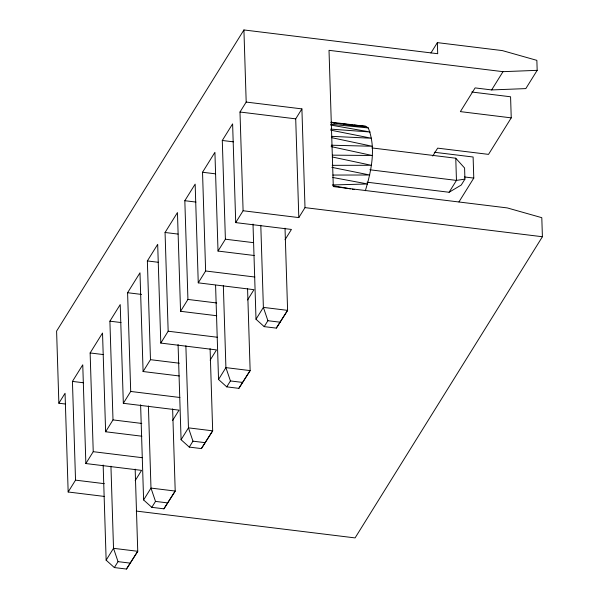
<?xml version="1.0" encoding="UTF-8"?>
<svg xmlns="http://www.w3.org/2000/svg" width="599" height="599" viewBox="0 0 599 599"><rect width="100%" height="100%" fill="white"/><g stroke="black" fill="none" stroke-linecap="round" stroke-linejoin="round"><path stroke-width="0.9" d="M365.338 190.744C371.395 170.88 376.269 147.826 368.258 127.939L365.802 126.329L331.045 122.181M471.727 92.014L510.58 96.783L511.239 117.861L460.369 111.616L475.119 87.903L491.644 89.932L525.817 88.6L537.176 70.338L536.861 60.357L502.336 50.593L437.367 42.626L437.712 53.723L243.92 29.95L56.598 331.112L58.867 403.224L65.366 404.018M58.867 403.224L65.059 393.266L68.159 491.996L104.376 496.436M68.159 491.996L75.534 480.143L72.434 381.406L82.759 364.806L85.859 463.544L141.574 470.372L135.187 480.653M85.859 463.544L93.234 451.683L90.135 352.953L102.526 333.029L105.626 431.767L141.843 436.207M105.626 431.767L113.001 419.906L109.902 321.176L120.219 304.577L123.327 403.307L179.041 410.143L172.647 420.416M123.327 403.307L130.702 391.454L127.594 292.716L139.986 272.8L143.094 371.53L179.303 375.97M143.094 371.53L150.469 359.677L147.361 260.939L157.687 244.34L160.794 343.077L216.509 349.906L210.114 360.186M160.794 343.077L168.162 331.217L165.062 232.487L177.454 212.563L180.554 311.3L216.771 315.74M180.554 311.3L187.929 299.44L184.829 200.71L195.154 184.11L198.254 282.84L253.969 289.676L247.582 299.949M198.254 282.84L205.629 270.988L202.529 172.25L214.914 152.333L218.021 251.063L254.238 255.503M218.021 251.063L225.396 239.211L222.289 140.473L232.614 123.873L235.721 222.611L291.436 229.439L285.042 239.72M235.721 222.611L243.097 210.751L239.989 112.02L246.189 102.062L243.92 29.95M243.097 210.751L298.811 217.587L295.711 118.849L301.903 108.891L246.189 102.062M298.811 217.587L305.003 207.628L301.903 108.891M135.164 469.129L137.748 551.29L126.456 569.05L114.349 567.567L106.143 560.177L113.518 548.325L110.942 466.217M172.624 408.9L175.208 491.06L163.924 508.821L151.809 507.331L143.61 499.948L150.985 488.088L148.402 405.987M210.092 348.663L212.675 430.823L201.391 448.584L189.277 447.101L181.078 439.711L188.453 427.858L185.87 345.75M247.559 288.433L250.135 370.594L238.851 388.354L226.744 386.864L218.538 379.481L225.913 367.621L223.337 285.521M285.019 228.204L287.602 310.364L276.319 328.117L264.204 326.635L256.005 319.245L263.38 307.392L260.797 225.284M430.943 52.959L437.367 42.626M114.349 567.567L118.033 561.637L113.518 548.325L137.748 551.29L126.456 569.05M151.809 507.331L155.5 501.4L150.985 488.088L175.208 491.06L163.924 508.821M189.277 447.101L192.96 441.171L188.453 427.858L212.675 430.823L201.391 448.584M226.744 386.864L230.428 380.934L225.913 367.621L250.135 370.594L238.851 388.354M264.204 326.635L267.895 320.705L263.38 307.392L287.602 310.364L276.319 328.117M432.74 156.04L437.652 148.14L488.522 154.377L511.239 117.861M491.644 89.932L503.003 71.67L537.176 70.338M367.052 182.201L449.093 192.264L456.46 180.404L455.764 158.218L371.889 147.931M455.764 158.218L464.584 168.012L464.936 179.108L461.245 185.039L449.093 192.264M458.961 201.908L473.779 178.09L473.113 157.013L434.268 152.251M503.003 71.67L329.016 50.331L333.299 186.581L507.286 207.92L541.803 217.684L542.402 236.74L355.08 537.909L136.228 511.067M464.936 179.108L456.46 180.404L369.823 169.779M332.303 184.964L367.614 183.975L332.782 177.476M332.198 165.331L371.283 165.287L332.34 156.998M332.857 175.058L369.74 175.005L331.876 167.353M332.505 155.148L372.129 155.485L331.12 146.605M331.277 145.213L372.241 146.261L331.659 137.665M331.861 136.347L371.59 138.257L330.641 130.14M330.723 129.122L370.234 132.005L330.745 125.064M330.715 124.278L368.258 127.939L330.97 122.51M333.007 122.862L334.826 123.057M338.472 123.439L341.205 123.731M343.938 124.023L346.671 124.307M348.491 124.502L352.137 124.884M353.957 125.079L365.802 126.329M239.989 112.02L295.711 118.849M222.289 140.473L233.438 141.843M464.524 176.96L473.779 178.09M202.529 172.25L215.528 173.845M305.003 207.628L542.402 236.74M184.829 200.71L195.97 202.073M225.396 239.211L253.25 242.625M165.062 232.487L178.06 234.082M147.361 260.939L158.503 262.31M205.629 270.988L254.845 277.023M187.929 299.44L216.718 302.974M127.594 292.716L141.529 294.423M267.895 320.705L280.003 322.187M109.902 321.176L121.043 322.539M168.162 331.217L217.385 337.252M150.469 359.677L179.251 363.204M90.135 352.953L103.133 354.548M230.428 380.934L242.543 382.424M72.434 381.406L83.575 382.776M130.702 391.454L179.917 397.489M113.001 419.906L141.791 423.441M192.96 441.171L205.075 442.654M93.234 451.683L142.45 457.718M75.534 480.143L104.323 483.67M155.5 501.4L167.608 502.89M118.033 561.637L130.148 563.12M333.156 185.712L350.467 188.902M352.294 189.239L354.114 189.576M253.01 224.078L256.005 319.245M215.58 285.244L218.538 379.481M178.083 344.545L181.078 439.711M140.615 404.782L143.61 499.948M103.155 465.011L106.143 560.177"/></g></svg>
